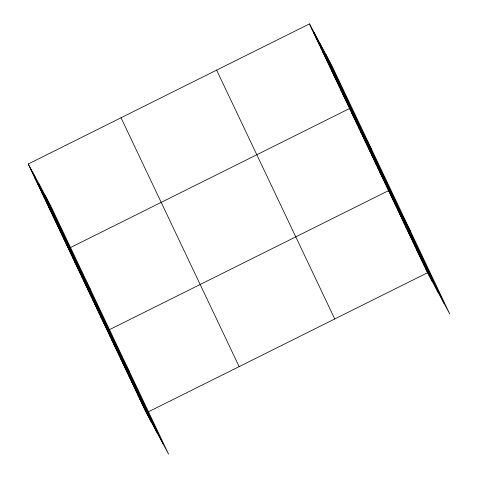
<?xml version="1.0" encoding="UTF-8"?>
<svg xmlns="http://www.w3.org/2000/svg" width="478" height="478" viewBox="0 0 478 478"><rect width="100%" height="100%" fill="white"/><g stroke="black" fill="none" stroke-linecap="round" stroke-linejoin="round"><path stroke-width="0.72" d="M28.232 163.996L50.453 205.253L168.561 454.1L146.34 412.843L28.232 163.996L309.439 23.9L331.66 65.157L449.768 314.004L427.547 272.747L309.439 23.9M70.326 247.64L349.597 108.506L371.812 149.769M109.301 329.76L388.572 190.626L410.787 231.884M148.276 411.875L427.547 272.747M311.674 28.602L316.287 37.165M313.903 33.299L318.515 41.867M316.137 38.001L320.75 46.569M318.366 42.703L322.979 51.266M320.595 47.4L325.207 55.968M322.829 52.102L327.442 60.67M325.058 56.804L329.671 65.367M327.287 61.501L331.899 70.069M329.521 66.203L334.134 74.771M331.75 70.905L336.363 79.468M333.985 75.602L338.597 84.17M336.213 80.304L340.826 88.872M338.442 85.006L343.055 93.569M340.677 89.703L345.289 98.271M342.905 94.405L347.518 102.973M345.134 99.107L349.747 107.675M347.369 103.81L351.981 112.372M351.766 113.071L356.379 121.633M353.929 117.63L358.542 126.198M356.092 122.195L360.705 130.757M358.261 126.754L362.874 135.322M360.424 131.319L365.037 139.887M362.593 135.877L367.206 144.446M364.756 140.442L369.369 149.011M366.919 145.007L371.531 153.569M369.088 149.566L373.7 158.134M371.251 154.131L375.863 162.693M373.42 158.69L378.026 167.258M375.583 163.255L380.195 171.817M377.745 167.814L382.358 176.382M379.914 172.379L384.527 180.941M382.077 176.938L386.69 185.506M384.246 181.503L388.853 190.071M386.409 186.061L391.022 194.63M390.741 195.185L395.354 203.753M392.904 199.75L397.517 208.318M395.067 204.315L399.68 212.877M397.236 208.874L401.849 217.442M399.399 213.439L404.012 222.001M401.568 217.998L406.18 226.566M403.731 222.563L408.343 231.125M405.894 227.122L410.506 235.69M408.063 231.687L412.675 240.249M410.226 236.246L414.838 244.814M412.395 240.81L417.007 249.379M414.557 245.369L419.17 253.938M416.72 249.934L421.333 258.502M418.889 254.493L423.502 263.061M421.052 259.058L425.665 267.626M423.221 263.623L427.834 272.185M425.384 268.182L429.997 276.75M30.467 168.698L35.079 177.26M32.695 173.394L37.308 181.963M34.93 178.097L39.543 186.665M37.159 182.799L41.771 191.361M39.387 187.496L44 196.064M41.622 192.198L46.235 200.766M43.851 196.9L48.463 205.462M46.079 201.596L50.692 210.165M48.314 206.299L52.927 214.867M50.543 211.001L55.155 219.563M52.777 215.703L57.39 224.266M55.006 220.4L59.619 228.968M57.235 225.102L61.847 233.67M59.469 229.804L64.082 238.367M61.698 234.501L66.311 243.069M63.927 239.203L68.539 247.771M66.161 243.905L70.774 252.468M68.39 248.602L90.605 289.865M70.559 253.167L75.171 261.729M72.722 257.726L77.334 266.294M74.885 262.291L79.497 270.859M77.054 266.849L81.666 275.418M79.217 271.414L83.829 279.983M81.385 275.973L85.998 284.541M83.548 280.538L88.161 289.106M85.711 285.103L90.324 293.665M87.88 289.662L92.493 298.23M90.043 294.227L94.656 302.789M92.212 298.786L96.825 307.354M94.375 303.351L98.988 311.913M96.538 307.91L101.151 316.478M98.707 312.475L103.32 321.037M100.87 317.034L105.483 325.602M103.039 321.598L107.646 330.167M105.202 326.157L109.815 334.725M107.365 330.722L129.58 371.98M109.534 335.287L114.146 343.849M111.697 339.846L116.309 348.414M113.866 344.411L118.472 352.973M116.029 348.97L120.641 357.538M118.191 353.535L122.804 362.097M120.36 358.094L124.973 366.662M122.523 362.659L127.136 371.221M124.686 367.218L129.299 375.786M126.855 371.782L131.468 380.345M129.018 376.341L133.631 384.91M131.187 380.906L135.8 389.474M133.35 385.465L137.963 394.033M135.513 390.03L140.126 398.598M137.682 394.595L142.295 403.157M139.845 399.154L144.458 407.722M142.014 403.719L146.627 412.281M144.177 408.278L148.789 416.846M325.847 54.373L443.954 303.213M319.866 43.253L437.973 292.1M314.052 32.468L432.16 281.309M216.642 70.135L334.749 318.975M121.036 117.767L239.143 366.608M44.639 194.468L162.747 443.309M38.658 183.349L156.766 432.196M32.845 172.564L150.952 421.405"/></g></svg>
